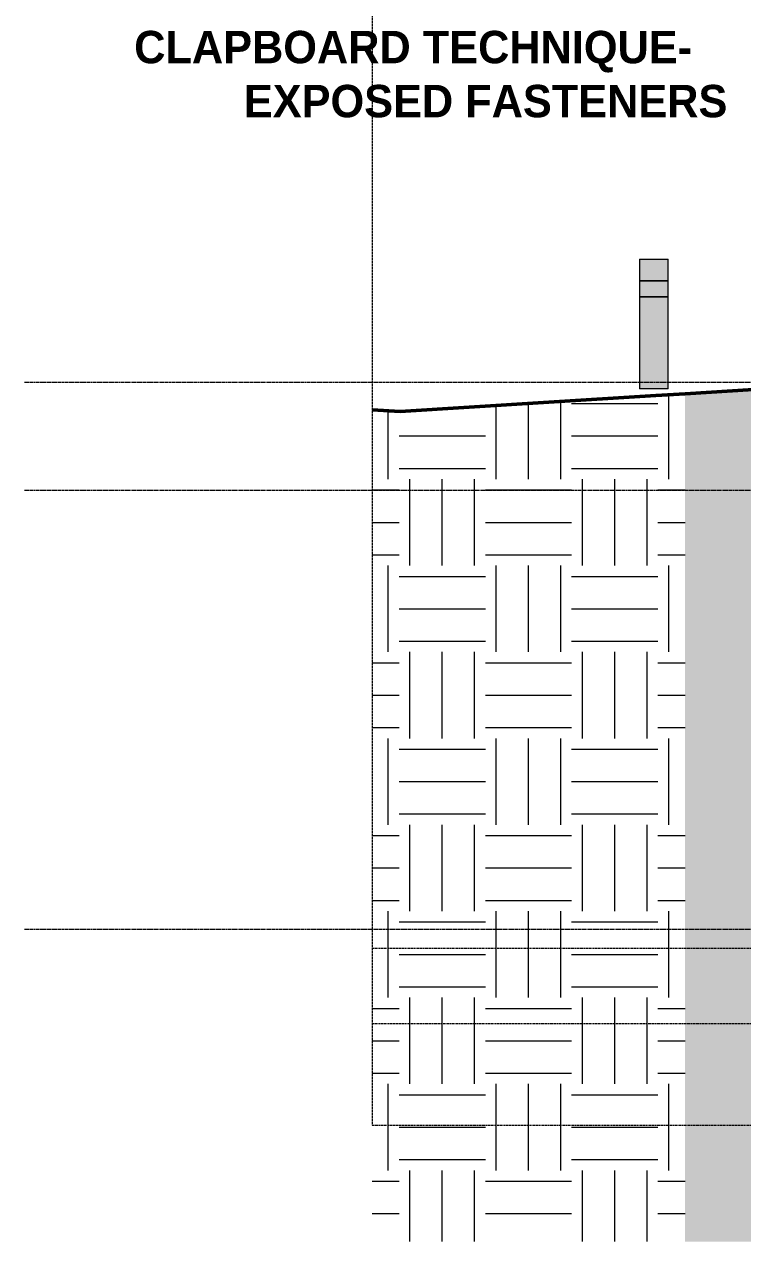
# Model space of a CAD drawing. Header units: inches. Extents: x -4178 to 1394, y -264 to 627.
# Drawn here: x -4168.7 to -3969, y -238.8 to 99.4 of the extents above; entities that cross this region are included whole.
import ezdxf

# ---------------------------------------------------------------- set-up
doc = ezdxf.new("R2010")
doc.units = ezdxf.units.IN
doc.header["$MEASUREMENT"] = 0
doc.linetypes.add('Aligning Line 1_8_', pattern=[0.25, 0.125, -0.125])
doc.linetypes.add('Grid Line 1_2_', pattern=[0.875, 0.5, -0.125, 0.125, -0.125])
for name, color, linetype, lineweight in [('0-1', 7, 'Continuous', 5), ('A-FLOR-LEVL-1', 51, 'Grid Line 1_2_', 9), ('C-TOPO', 7, 'Continuous', 9), ('C-TOPO-1', 250, 'Continuous', 50), ('E-LITE-EQPM', 33, 'Continuous', 9), ('G-ANNO-SYMB', 111, 'Aligning Line 1_8_', 9), ('G-ANNO-SYMB-1', 147, 'Aligning Line 1_8_', 9), ('G-ANNO-TEXT', 231, 'Continuous', 9)]:
    doc.layers.add(name, color=color, linetype=linetype, lineweight=lineweight)
doc.styles.add('Century Gothic_B', font='GOTHICB.TTF', dxfattribs={"height": 9})
pattern_1 = [(0, (-2936.56, 0), (24, 24), [24, -24]), (0, (-2936.56, 9), (24, 24), [24, -24]), (0, (-2936.56, 18), (24, 24), [24, -24]), (90, (-2933.56, 21), (-24, 24), [24, -24]), (90, (-2924.56, 21), (-24, 24), [24, -24]), (90, (-2915.56, 21), (-24, 24), [24, -24])]

# ---------------------------------------------------------------- blocks, each defined once
blk = doc.blocks.new('CTR  - Topography_rvt-1-BUILDING ELEVATION - WEST')
at = {"layer": 'C-TOPO'}
h = blk.add_hatch(dxfattribs=at)
h.set_pattern_fill('FP_3', color=256, style=0, pattern_type=2)
h.set_pattern_definition(pattern_1)
h.paths.add_polyline_path([(-3078.28, -238.78), (-1926.91, -238.78), (-1926.91, -111.74), (-1948.54, -112.02), (-2089.83, -110.5), (-2098.67, -109.67), (-2269.1, -108), (-2283.86, -106.82), (-2289.99, -108), (-2520.53, -107.41), (-2640, -107.55), (-2645.4, -108), (-2730.41, -108), (-2736.58, -107.45), (-2865.63, -107.32), (-3028.03, -105.51), (-3133.52, -105.67), (-3191.84, -108), (-3208.83, -104.64), (-3243.43, -102.17), (-3381.47, -93.2), (-3477.77, -108), (-3552.41, -102.42), (-3643.76, -108), (-3681.9, -102.54), (-3912.57, -3.08), (-3919.57, 0), (-3932.13, 0), (-3985.01, -3.27), (-3985.01, -238.78), (-3133.45, -238.78)], flags=0)
h = blk.add_hatch(dxfattribs=at)
h.set_pattern_fill('FP_3', color=256, style=0, pattern_type=2)
h.set_pattern_definition(pattern_1)
h.paths.add_polyline_path([(-3987.79, -238.78), (-3985.01, -238.78), (-3985.01, -3.27), (-4064.23, -8.17), (-4064.23, -238.78), (-3993.17, -238.78)], flags=0)
h = blk.add_hatch(dxfattribs=at)
h.set_pattern_fill('FP_3', color=256, style=0, pattern_type=2)
h.set_pattern_definition(pattern_1)
h.paths.add_polyline_path([(-4064.23, -238.78), (-4064.23, -8.17), (-4072, -7.71), (-4072, -238.78)], flags=0)
for p, q in [((-3932.13, 0), (-3985.01, -3.27)), ((-3985.01, -3.27), (-3993.17, -3.78)), ((-4024.41, -5.71), (-4064.23, -8.17)), ((-3993.17, -3.78), (-4024.41, -5.71)), ((-4064.23, -8.17), (-4072, -7.71))]:
    blk.add_line(p, q, dxfattribs=at)
at = {"layer": 'C-TOPO-1'}
for p, q in [((-3993.17, -3.78), (-3985.01, -3.27)), ((-3932.13, 0), (-3985.01, -3.27)), ((-4064.23, -8.17), (-4024.41, -5.71)), ((-4024.41, -5.71), (-3993.17, -3.78)), ((-4064.23, -8.17), (-4072, -7.71))]:
    blk.add_line(p, q, dxfattribs=at)
blk = doc.blocks.new('CTR - 1st Phase -Stairs _ Elevators_rvt-1-BUILDING ELEVATION - WEST')
at = {"layer": 'A-FLOR-LEVL-1'}
for p, q in [((-4168.71, 0), (-1830.2, 0)), ((-4168.71, -30), (-1830.2, -30)), ((-4168.71, -152), (-1830.2, -152))]:
    blk.add_line(p, q, dxfattribs=at)
at = {"layer": 'G-ANNO-SYMB-1'}
for p in [(-4071.96, 526.95), (-1926.91, -206.49)]:
    blk.add_line(p, (-4071.96, -206.49), dxfattribs=at)
blk = doc.blocks.new('Pathway_Cooper_McGraw-Edison _BSC-BRC_Round - Pathway_Cooper_McGraw-Edison _BSC-BRC_Round-2028611-BUILDING ELEVATION - WEST')
at = {"layer": 'E-LITE-EQPM'}
for points in [[(-3993.72, 28.13), (-3989.72, 28.13), (-3989.72, 34.13), (-3997.72, 34.13), (-3997.72, 28.13), (-3994.75, 28.13)], [(-3997.72, 23.63), (-3989.72, 23.63), (-3989.72, 28.13), (-3997.72, 28.13), (-3997.72, 24.46)], [(-3989.72, -1.87), (-3989.72, 23.63), (-3997.72, 23.63), (-3997.72, -1.87), (-3989.85, -1.87)]]:
    blk.add_hatch(color=256, dxfattribs=at).paths.add_polyline_path(points, flags=0)
for p, q in [((-3997.72, 34.13), (-3997.72, 28.13)), ((-3997.72, 34.13), (-3989.72, 34.13)), ((-3989.72, 28.13), (-3989.72, 34.13)), ((-3989.72, 28.13), (-3997.72, 28.13)), ((-3997.72, 28.13), (-3997.72, 23.63)), ((-3997.72, 28.13), (-3989.72, 28.13)), ((-3989.72, 23.63), (-3989.72, 28.13)), ((-3989.72, 23.63), (-3997.72, 23.63)), ((-3997.72, 23.63), (-3997.72, -1.87)), ((-3997.72, 23.63), (-3989.72, 23.63)), ((-3989.72, -1.87), (-3989.72, 23.63)), ((-3989.72, -1.87), (-3997.72, -1.87))]:
    blk.add_line(p, q, dxfattribs=at)

msp = doc.modelspace()

# ---------------------------------------------------------------- linework, layer by layer
at = {"layer": 'G-ANNO-SYMB'}
for p, q in [((-1926.912, -157.31), (-4072, -157.31)), ((-1926.912, -178.239), (-4072, -178.239))]:
    msp.add_line(p, q, dxfattribs=at)

# ---------------------------------------------------------------- block references
at = {"layer": '0-1'}
for name in ['CTR - 1st Phase -Stairs _ Elevators_rvt-1-BUILDING ELEVATION - WEST', 'CTR  - Topography_rvt-1-BUILDING ELEVATION - WEST']:
    msp.add_blockref(name, (0, 0), dxfattribs=at)
at = {"layer": 'E-LITE-EQPM'}
msp.add_blockref('Pathway_Cooper_McGraw-Edison _BSC-BRC_Round - Pathway_Cooper_McGraw-Edison _BSC-BRC_Round-2028611-BUILDING ELEVATION - WEST', (0, 0), dxfattribs=at)

# ---------------------------------------------------------------- texts
at = {"layer": 'G-ANNO-TEXT', "char_height": 9, "attachment_point": 1, "style": 'Century Gothic_B'}
for s, insert, width in [('CLAPBOARD TECHNIQUE-', (-4138.168, 97.547), 187.557), ('EXPOSED FASTENERS', (-4107.668, 82.547), 150.591)]:
    msp.add_mtext(s, dxfattribs=dict(at, insert=insert, width=width))

doc.saveas('drawing.dxf')
